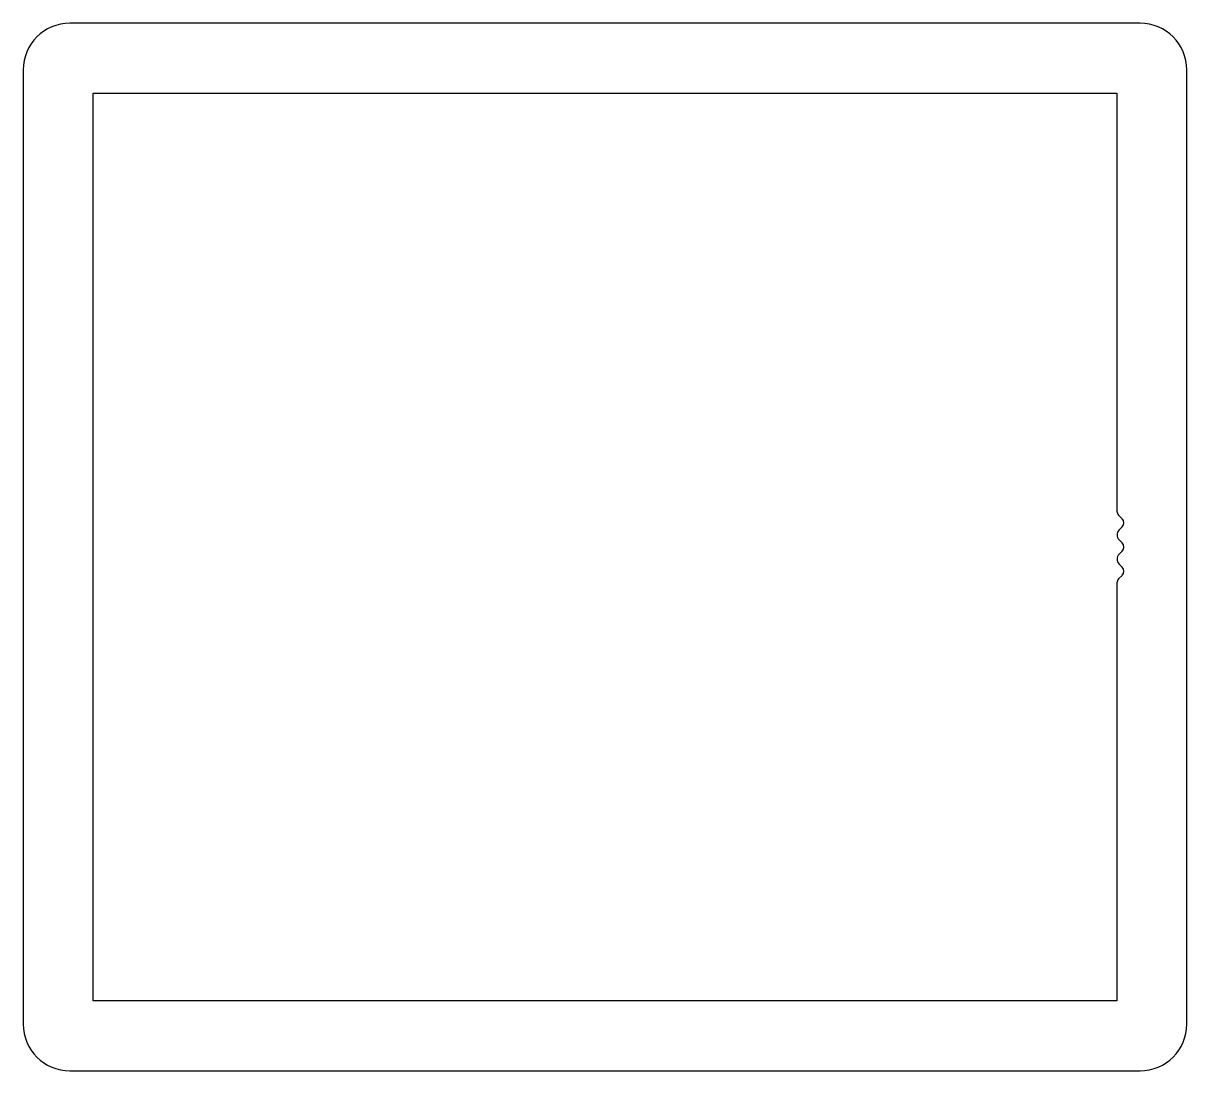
# Model space of a CAD drawing. Extents: x 2791.6 to 2841.6, y 1476.6 to 1521.6.
import ezdxf

# ---------------------------------------------------------------- set-up
doc = ezdxf.new("R2010")
doc.units = 0
doc.layers.get('0').update_dxf_attribs({"linetype": 'CONTINUOUS'})

msp = doc.modelspace()

# ---------------------------------------------------------------- linework, layer by layer
for p, q in [((2839.636, 1521.608), (2793.636, 1521.608)), ((2791.636, 1519.608), (2791.636, 1478.608)), ((2841.636, 1478.608), (2841.636, 1519.608)), ((2794.636, 1479.608), (2794.636, 1518.608)), ((2794.636, 1518.608), (2838.636, 1518.608)), ((2838.636, 1518.608), (2838.636, 1500.652)), ((2838.709, 1500.475), (2838.859, 1500.325)), ((2838.859, 1499.971), (2838.728, 1499.84)), ((2838.728, 1499.416), (2838.859, 1499.285)), ((2838.859, 1498.931), (2838.728, 1498.8)), ((2838.728, 1498.376), (2838.859, 1498.245)), ((2838.636, 1497.565), (2838.636, 1479.608)), ((2838.859, 1497.891), (2838.709, 1497.741)), ((2838.636, 1479.608), (2794.636, 1479.608)), ((2793.636, 1476.608), (2839.636, 1476.608))]:
    msp.add_line(p, q)
for centre, radius, start, end in [((2793.636, 1519.608), 2, 90, 180), ((2839.636, 1519.608), 2, 0, 90), ((2838.886, 1500.652), 0.25, 180, 225), ((2838.682, 1500.148), 0.25, 315, 45), ((2838.94, 1499.628), 0.3, 135, 225), ((2838.682, 1499.108), 0.25, 315, 45), ((2838.94, 1498.588), 0.3, 135, 225), ((2838.682, 1498.068), 0.25, 315, 45), ((2838.886, 1497.565), 0.25, 135, 180), ((2793.636, 1478.608), 2, 180, 270), ((2839.636, 1478.608), 2, 270, 360)]:
    msp.add_arc(centre, radius, start, end)

doc.saveas('drawing.dxf')
